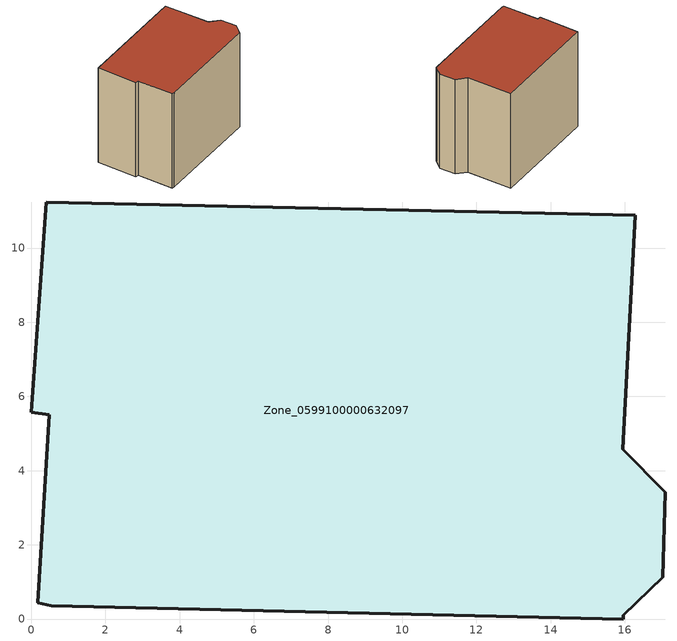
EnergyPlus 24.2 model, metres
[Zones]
Zone_0599100000632097
 floor ground (C_G): 17.09,3.41 17.02,1.13 15.96,0.1 15.96,0 0.54,0.36 0.18,0.44 0.48,5.5 0,5.57 0.41,11.24 16.29,10.88 15.95,4.57 z0
 wall outside (C_F): 0,5.57 0.48,5.5 0.18,0.44 0.54,0.36 15.96,0 15.96,0.1 17.02,1.13 17.09,3.41 15.95,4.57 16.29,10.88 0.41,11.24 0,5.57 z0:14.16
 roof outside (C_R): 15.95,4.57 16.29,10.88 0.41,11.24 0,5.57 0.48,5.5 0.18,0.44 0.54,0.36 15.96,0 15.96,0.1 17.02,1.13 17.09,3.41 z14.16
[BUILDING]
Pand.0599100000632097: North Axis=0; Terrain=City; Loads Convergence Tolerance Value=0.04; Temperature Convergence Tolerance Value=0.4; Solar Distribution=FullExterior; Maximum Number of Warmup Days=25; Minimum Number of Warmup Days=1
[Site:Location]
Rotterdam.The.Hague.AP_ZH_NLD Design_Conditions: Latitude=51.96; Longitude=4.45; Time Zone=1; Elevation=-4.5
[SITE:GROUNDTEMPERATURE:BUILDINGSURFACE]
18, 18, 18, 18, 18, 18, 18, 18, 18, 18, 18, 18
[MATERIAL] Thermal Absorptance=0.9; Solar Absorptance=0.7; Visible Absorptance=0.7
Name | Roughness | Thickness | Conductivity | Density | Specific Heat
G.TI.1946 | MediumSmooth | 0.15 | 1 | 540 | 1210
F.TI.1946 | Rough | 0.3 | 0.857143 | 1920 | 840
R.TI.1946 | MediumRough | 0.2 | 0.1 | 1500 | 1000
[CONSTRUCTION]
C_G: G.TI.1946
C_F: F.TI.1946
C_R: R.TI.1946
[ZONE]
Zone_0599100000632097: Type=1; Multiplier=1; Ceiling Height=Autocalculate; Volume=Autocalculate; Floor Area=autocalculate; Part of Total Floor Area=Yes
[ZONEINFILTRATION:DESIGNFLOWRATE]
Infil_Zone_0599100000632097: Zone or ZoneList or Space or SpaceList=Zone_0599100000632097; Schedule=AlwaysOn; Design Flow Rate Calculation Method=Flow/Area; Flow Rate per Floor Area=0.003; Constant Term Coefficient=1; Temperature Term Coefficient=0; Velocity Term Coefficient=0; Velocity Squared Term Coefficient=0
[HVACTEMPLATE:ZONE:IDEALLOADSAIRSYSTEM]
Zone_0599100000632097: Maximum Heating Supply Air Temperature=50; Minimum Cooling Supply Air Temperature=13; Maximum Heating Supply Air Humidity Ratio=0.0156; Minimum Cooling Supply Air Humidity Ratio=0.0077; Heating Limit=NoLimit; Cooling Limit=NoLimit; Dehumidification Control Type=ConstantSensibleHeatRatio; Cooling Sensible Heat Ratio=0.7; Dehumidification Setpoint=60; Humidification Control Type=None; Humidification Setpoint=30; Outdoor Air Method=None; Outdoor Air Flow Rate per Person=0.00944; Outdoor Air Flow Rate per Zone Floor Area=0; Outdoor Air Flow Rate per Zone=0; Demand Controlled Ventilation Type=None; Outdoor Air Economizer Type=NoEconomizer; Heat Recovery Type=None; Sensible Heat Recovery Effectiveness=0.7; Latent Heat Recovery Effectiveness=0.65
[ZONECONTROL:THERMOSTAT]
ThermostatControl_Zone_0599100000632097: Zone or ZoneList=Zone_0599100000632097; Control Type Schedule=DualSetpointControlType; Control 1=Thermostat_Zone_0599100000632097; Temperature Difference Between Cutout And Setpoint=0
[THERMOSTATSETPOINT:DUALSETPOINT]
Thermostat_Zone_0599100000632097: Heating Setpoint Temperature Schedule=HeatingSetpoint_Zone_0599100000632097; Cooling Setpoint Temperature Schedule=CoolingSetpoint_Zone_0599100000632097
[SCHEDULE:COMPACT]
HeatingSetpoint_Zone_0599100000632097: Through: 12/31, For: AllDays, Until: 24:00, 21
CoolingSetpoint_Zone_0599100000632097: Through: 12/31, For: AllDays, Until: 24:00, 24
DualSetpointControlType: Through: 12/31, For: AllDays, Until: 24:00, 4
AlwaysOn: Through: 12/31, For: AllDays, Until: 24:00, 1
